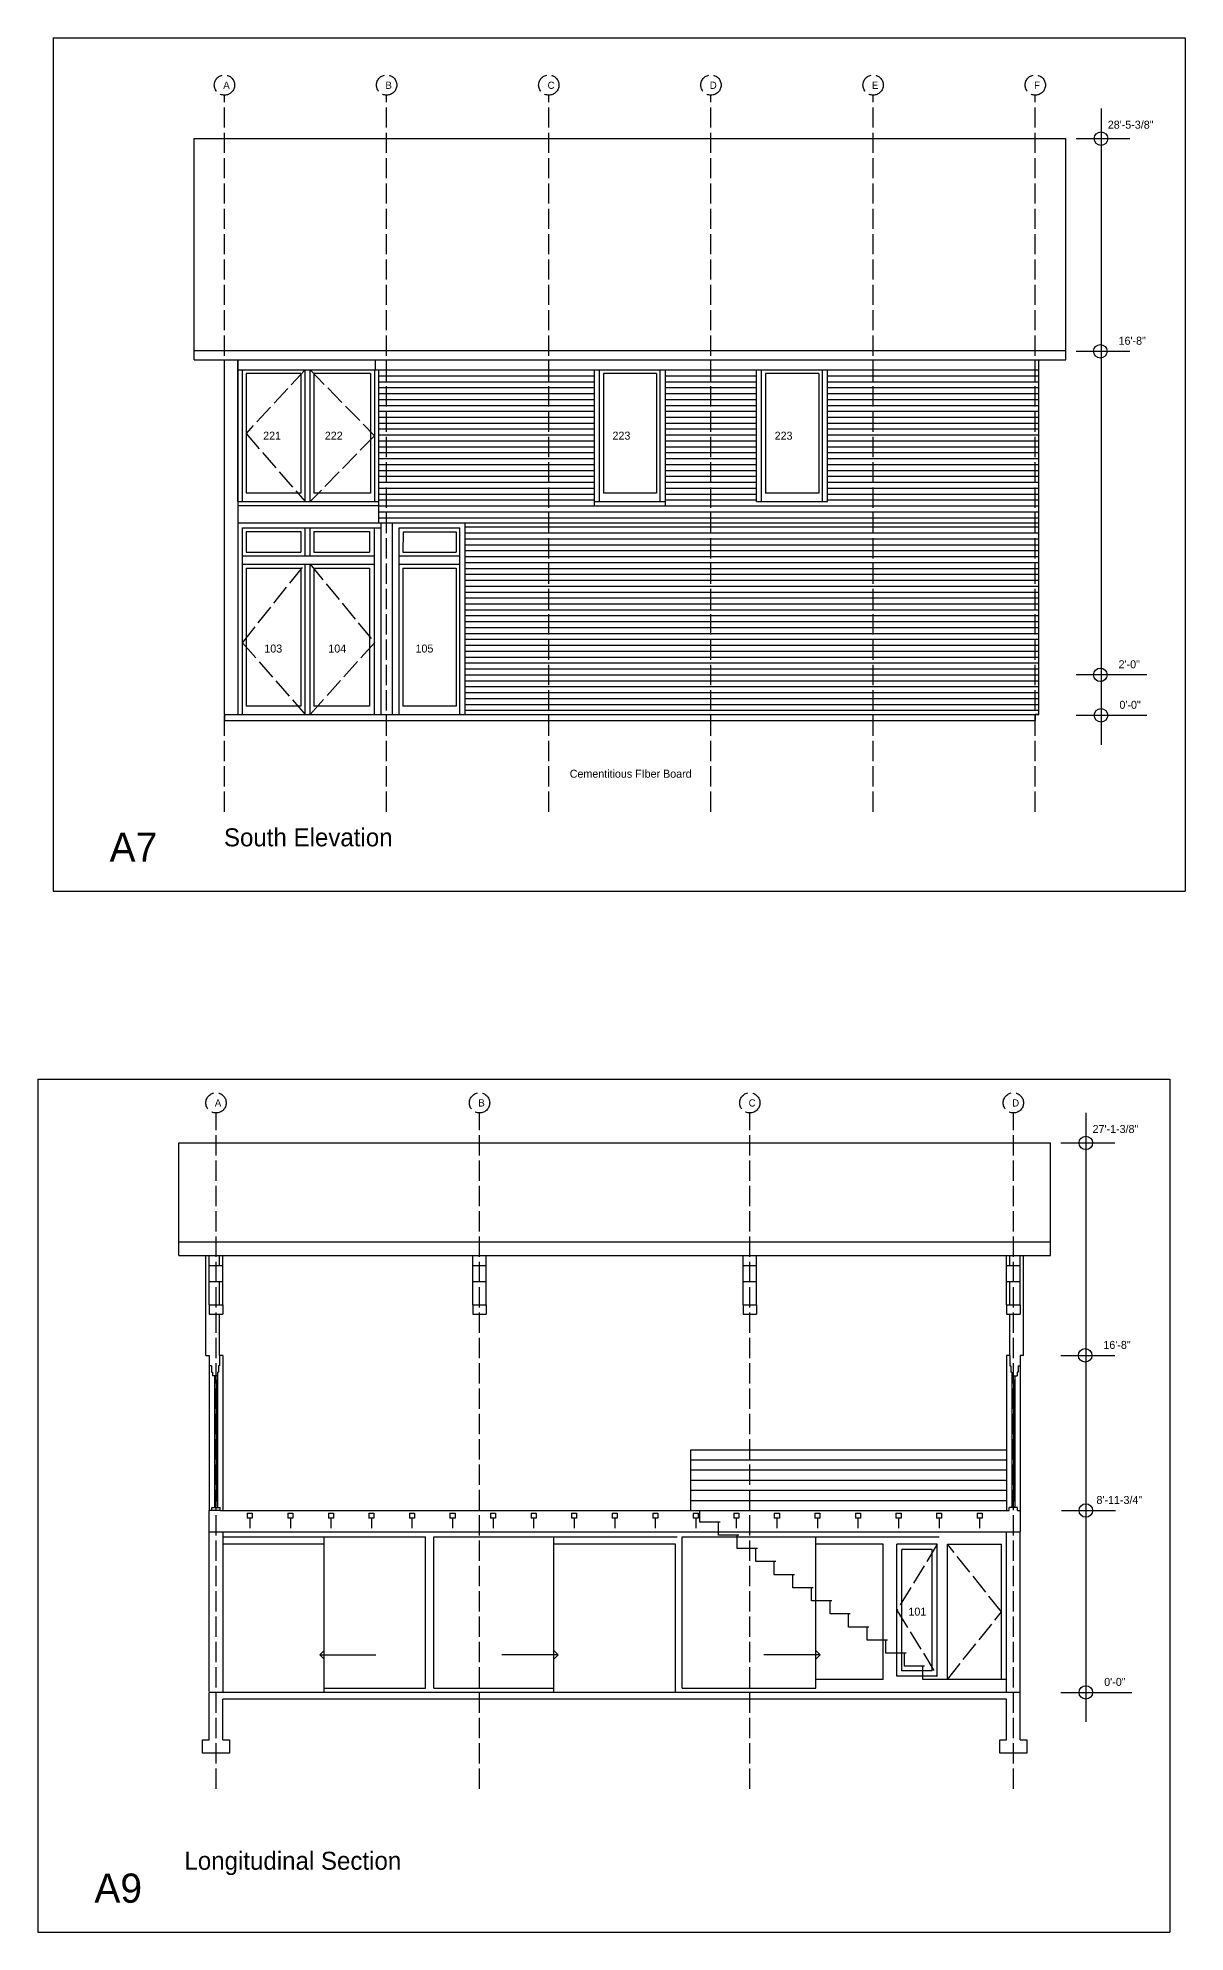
# Model space of a CAD drawing. Header units: inches. Extents: x 1267 to 6358, y -2516 to 3346.
# Drawn here: x 4638 to 5317, y -2516 to -1395 of the extents above; entities that cross this region are included whole.
import ezdxf

# ---------------------------------------------------------------- set-up
doc = ezdxf.new("R2010")
doc.units = ezdxf.units.IN
doc.header["$MEASUREMENT"] = 0
doc.linetypes.add('ACAD_ISO02W100', pattern=[15, 12, -3])
for name, color, linetype in [('const', 7, 'Continuous'), ('e1', 7, 'Continuous'), ('e2', 251, 'Continuous'), ('glass', 172, 'Continuous'), ('glassSwing', 172, 'ACAD_ISO02W100'), ('grid', 252, 'ACAD_ISO02W100'), ('stairs', 140, 'Continuous'), ('walls', 7, 'Continuous')]:
    doc.layers.add(name, color=color, linetype=linetype)

msp = doc.modelspace()

# ---------------------------------------------------------------- linework, layer by layer
for p, q in [((4646.6, -1394.8), (4646.6, -1899.8)), ((4646.6, -1394.8), (5316.7, -1394.8)), ((5316.7, -1394.8), (5316.7, -1899.8)), ((4748, -1795.3), (4748, -1798.8)), ((5228, -1798.8), (5228, -1795.3)), ((4646.6, -1899.8), (5316.7, -1899.8)), ((4637.6, -2011.1), (5307.7, -2011.1)), ((4637.6, -2011.1), (4637.6, -2516.1)), ((5307.7, -2011.1), (5307.7, -2516.1)), ((4637.6, -2516.1), (5307.7, -2516.1))]:
    msp.add_line(p, q)
at = {"layer": 'e1'}
for p, q in [((4730, -1579.8), (5246, -1579.8)), ((4730, -1585.4), (5246, -1585.4)), ((4756, -1669.3), (4756, -1585.4)), ((4837.5, -1591.3), (4837.5, -1585.4)), ((4839.3, -1681.8), (4839.3, -1591.3)), ((4839.3, -1681.8), (5230, -1681.8)), ((4890.4, -1795.3), (4890.4, -1681.8)), ((4747, -2282), (4867, -2282)), ((4807, -2371.7), (4807, -2282)), ((4867, -2371.7), (4867, -2282)), ((4872, -2282), (5016, -2282)), ((4872, -2371.7), (4872, -2282)), ((4943, -2371.7), (4943, -2282)), ((5019, -2282), (5171, -2282)), ((5019, -2371.7), (5019, -2282)), ((5098, -2371.7), (5098, -2282)), ((4807, -2371.7), (4867, -2371.7)), ((4872, -2371.7), (4943, -2371.7)), ((5019, -2371.7), (5098, -2371.7))]:
    msp.add_line(p, q, dxfattribs=at)
at = {"layer": 'e2'}
for p, q in [((5266.9, -1436.6), (5266.9, -1813.2)), ((5252.2, -1454.4), (5284, -1454.4)), ((5252.2, -1580.2), (5284, -1580.2)), ((4756, -1585.4), (4756, -1795.3)), ((4756, -1591.3), (4904, -1591.3)), ((4758.6, -1669.3), (4758.6, -1591.3)), ((4795.7, -1669.3), (4795.7, -1591.3)), ((4798.7, -1669.3), (4798.7, -1591.3)), ((4836.8, -1591.3), (4836.8, -1669.3)), ((4904, -1591.3), (4944, -1591.3)), ((4944, -1591.3), (5230, -1591.3)), ((4967, -1671.8), (4967, -1591.3)), ((4970, -1669.3), (4970, -1591.3)), ((5006, -1669.3), (5006, -1591.3)), ((5009, -1671.8), (5009, -1591.3)), ((5063, -1669.3), (5063, -1591.3)), ((5066, -1669.3), (5066, -1591.3)), ((5102, -1669.3), (5102, -1591.3)), ((5105, -1669.3), (5105, -1591.3)), ((4760.8, -1593.5), (4760.8, -1664.3)), ((4793.2, -1593.5), (4760.8, -1593.5)), ((4793.2, -1593.5), (4793.2, -1664.3)), ((4800.9, -1593.5), (4800.9, -1664.3)), ((4834.5, -1593.5), (4800.9, -1593.5)), ((4834.5, -1593.5), (4834.5, -1664.3)), ((4839.3, -1594.8), (4967, -1594.8)), ((4839.3, -1598.3), (4967, -1598.3)), ((4839.3, -1601.8), (4967, -1601.8)), ((4972.3, -1593.5), (4972.3, -1664.3)), ((5003.8, -1593.5), (4972.3, -1593.5)), ((5003.8, -1593.5), (5003.8, -1664.3)), ((5009, -1594.8), (5063, -1594.8)), ((5009, -1598.3), (5063, -1598.3)), ((5009, -1601.8), (5063, -1601.8)), ((5068.3, -1593.5), (5068.3, -1664.3)), ((5099.8, -1593.5), (5068.3, -1593.5)), ((5099.8, -1593.5), (5099.8, -1664.3)), ((5105, -1594.8), (5230, -1594.8)), ((5105, -1598.3), (5230, -1598.3)), ((5105, -1601.8), (5230, -1601.8)), ((4839.3, -1605.3), (4967, -1605.3)), ((4839.3, -1608.8), (4967, -1608.8)), ((4839.3, -1612.3), (4967, -1612.3)), ((5009, -1605.3), (5063, -1605.3)), ((5009, -1608.8), (5063, -1608.8)), ((5009, -1612.3), (5063, -1612.3)), ((5105, -1605.3), (5230, -1605.3)), ((5105, -1608.8), (5230, -1608.8)), ((5105, -1612.3), (5230, -1612.3)), ((4839.3, -1615.8), (4967, -1615.8)), ((4839.3, -1619.3), (4967, -1619.3)), ((4839.3, -1622.8), (4967, -1622.8)), ((5009, -1615.8), (5063, -1615.8)), ((5009, -1619.3), (5063, -1619.3)), ((5009, -1622.8), (5063, -1622.8)), ((5105, -1615.8), (5230, -1615.8)), ((5105, -1619.3), (5230, -1619.3)), ((5105, -1622.8), (5230, -1622.8)), ((4839.3, -1626.3), (4967, -1626.3)), ((4839.3, -1629.8), (4967, -1629.8)), ((4839.3, -1633.3), (4967, -1633.3)), ((4839.3, -1636.8), (4967, -1636.8)), ((5009, -1626.3), (5063, -1626.3)), ((5009, -1629.8), (5063, -1629.8)), ((5009, -1633.3), (5063, -1633.3)), ((5009, -1636.8), (5063, -1636.8)), ((5105, -1626.3), (5230, -1626.3)), ((5105, -1629.8), (5230, -1629.8)), ((5105, -1633.3), (5230, -1633.3)), ((5105, -1636.8), (5230, -1636.8)), ((4839.3, -1640.3), (4967, -1640.3)), ((4839.3, -1643.8), (4967, -1643.8)), ((4839.3, -1647.3), (4967, -1647.3)), ((5009, -1640.3), (5063, -1640.3)), ((5009, -1643.8), (5063, -1643.8)), ((5009, -1647.3), (5063, -1647.3)), ((5105, -1640.3), (5230, -1640.3)), ((5105, -1643.8), (5230, -1643.8)), ((5105, -1647.3), (5230, -1647.3)), ((4839.3, -1650.8), (4967, -1650.8)), ((4839.3, -1654.3), (4967, -1654.3)), ((4839.3, -1657.8), (4967, -1657.8)), ((5009, -1650.8), (5063, -1650.8)), ((5009, -1654.3), (5063, -1654.3)), ((5009, -1657.8), (5063, -1657.8)), ((5105, -1650.8), (5230, -1650.8)), ((5105, -1654.3), (5230, -1654.3)), ((5105, -1657.8), (5230, -1657.8)), ((4756, -1669.3), (4839.3, -1669.3)), ((4793.2, -1664.3), (4760.8, -1664.3)), ((4834.5, -1664.3), (4800.9, -1664.3)), ((4839.3, -1661.3), (4967, -1661.3)), ((4839.3, -1664.8), (4967, -1664.8)), ((4839.3, -1668.3), (4967, -1668.3)), ((4967, -1669.3), (5009, -1669.3)), ((5003.8, -1664.3), (4972.3, -1664.3)), ((5009, -1661.3), (5063, -1661.3)), ((5009, -1664.8), (5063, -1664.8)), ((5009, -1668.3), (5063, -1668.3)), ((5063, -1669.3), (5105, -1669.3)), ((5099.8, -1664.3), (5068.3, -1664.3)), ((5105, -1661.3), (5230, -1661.3)), ((5105, -1664.8), (5230, -1664.8)), ((5105, -1668.3), (5230, -1668.3)), ((4839.3, -1671.8), (4756, -1671.8)), ((4756, -1681.8), (4839.3, -1681.8)), ((4839.3, -1671.8), (5009, -1671.8)), ((4839.3, -1675.3), (5230, -1675.3)), ((4839.3, -1678.8), (5230, -1678.8)), ((4840.8, -1795.3), (4840.8, -1681.8)), ((4847.3, -1681.8), (4847.3, -1795.3)), ((5009, -1671.8), (5230, -1671.8)), ((4758.6, -1795.3), (4758.6, -1684.8)), ((4758.6, -1684.8), (4840.8, -1684.8)), ((4760.8, -1687), (4760.8, -1699.2)), ((4760.8, -1687), (4793.2, -1687)), ((4793.2, -1687), (4793.2, -1699.2)), ((4795.7, -1701.4), (4795.7, -1684.8)), ((4798.7, -1701.4), (4798.7, -1684.8)), ((4800.9, -1687), (4833.8, -1687)), ((4800.9, -1687), (4800.9, -1699.2)), ((4833.8, -1687), (4833.8, -1699.2)), ((4836.8, -1795.3), (4836.8, -1684.8)), ((4851.4, -1795.3), (4851.4, -1684.8)), ((4851.4, -1684.8), (4887.4, -1684.8)), ((4853.7, -1687.1), (4853.6, -1699.2)), ((4853.7, -1687.1), (4885.2, -1687.1)), ((4885.2, -1687.1), (4885.1, -1699.2)), ((4887.4, -1795.3), (4887.4, -1684.8)), ((4890.4, -1684.3), (5230, -1684.3)), ((4890.4, -1687.8), (5230, -1687.8)), ((4890.4, -1691.3), (5230, -1691.3)), ((4758.6, -1701.4), (4836.8, -1701.4)), ((4760.8, -1699.2), (4793.2, -1699.2)), ((4800.9, -1699.2), (4833.8, -1699.2)), ((4851.4, -1701.4), (4887.4, -1701.4)), ((4853.6, -1699.2), (4885.1, -1699.2)), ((4890.4, -1694.8), (5230, -1694.8)), ((4890.4, -1698.3), (5230, -1698.3)), ((4890.4, -1701.8), (5230, -1701.8)), ((4758.6, -1706.3), (4836.8, -1706.3)), ((4760.8, -1708.6), (4760.8, -1790.3)), ((4760.8, -1708.6), (4793.2, -1708.6)), ((4793.2, -1708.6), (4793.2, -1790.3)), ((4795.7, -1795.3), (4795.7, -1706.3)), ((4798.7, -1795.3), (4798.7, -1706.3)), ((4800.9, -1708.6), (4800.9, -1790.3)), ((4800.9, -1708.6), (4833.8, -1708.6)), ((4833.8, -1708.6), (4833.8, -1790.3)), ((4851.4, -1706.3), (4887.4, -1706.3)), ((4853.6, -1708.6), (4853.6, -1790.3)), ((4853.6, -1708.6), (4885.1, -1708.6)), ((4885.1, -1708.6), (4885.1, -1790.3)), ((4890.4, -1705.3), (5230, -1705.3)), ((4890.4, -1708.8), (5230, -1708.8)), ((4890.4, -1712.3), (5230, -1712.3)), ((4890.4, -1715.8), (5230, -1715.8)), ((4890.4, -1719.3), (5230, -1719.3)), ((4890.4, -1722.8), (5230, -1722.8)), ((4890.4, -1726.3), (5230, -1726.3)), ((4890.4, -1729.8), (5230, -1729.8)), ((4890.4, -1733.3), (5230, -1733.3)), ((4890.4, -1736.8), (5230, -1736.8)), ((4890.4, -1740.3), (5230, -1740.3)), ((4890.4, -1743.8), (5230, -1743.8)), ((4890.4, -1747.3), (5230, -1747.3)), ((4890.4, -1750.8), (5230, -1750.8)), ((4890.4, -1754.3), (5230, -1754.3)), ((4890.4, -1757.8), (5230, -1757.8)), ((4890.4, -1761.3), (5230, -1761.3)), ((4890.4, -1764.8), (5230, -1764.8)), ((4890.4, -1768.3), (5230, -1768.3)), ((4890.4, -1771.8), (5230, -1771.8)), ((4890.4, -1775.3), (5230, -1775.3)), ((4890.4, -1778.8), (5230, -1778.8)), ((4890.4, -1782.3), (5230, -1782.3)), ((5252.2, -1771.7), (5294.1, -1771.7)), ((4793.2, -1790.3), (4760.8, -1790.3)), ((4833.8, -1790.3), (4800.9, -1790.3)), ((4885.1, -1790.3), (4853.6, -1790.3)), ((4890.4, -1785.8), (5230, -1785.8)), ((4890.4, -1789.3), (5230, -1789.3)), ((4890.4, -1792.8), (5230, -1792.8)), ((4748, -1795.3), (5230, -1795.3)), ((4748, -1795.3), (4748, -1798.8)), ((5228, -1795.3), (5228, -1798.8)), ((5252.2, -1795.8), (5294.1, -1795.8)), ((5257.9, -2031.1), (5257.9, -2391.7)), ((5243.2, -2048.9), (5275, -2048.9)), ((4739, -2121.4), (4739, -2115.5)), ((4747, -2121.4), (4747, -2115.5)), ((4895, -2121.4), (4895, -2115.5)), ((4903, -2121.4), (4903, -2115.5)), ((5055, -2121.4), (5055, -2115.5)), ((5063, -2121.4), (5063, -2115.5)), ((5211, -2121.4), (5211, -2115.5)), ((5219, -2121.4), (5219, -2115.5)), ((4739, -2144.7), (4739, -2130.9)), ((4747, -2144.7), (4747, -2130.9)), ((4895, -2144.7), (4895, -2130.9)), ((4903, -2144.7), (4903, -2130.9)), ((5055, -2144.7), (5055, -2130.9)), ((5063, -2144.7), (5063, -2130.9)), ((5211, -2144.7), (5211, -2130.9)), ((5219, -2144.7), (5219, -2130.9)), ((4747, -2174.7), (4745, -2174.7)), ((4747, -2174.7), (4747, -2266.5)), ((5211, -2174.7), (5211, -2266.5)), ((5213, -2174.7), (5211, -2174.7)), ((5243.2, -2174.7), (5275, -2174.7)), ((4739, -2180.8), (4739, -2266.5)), ((5219, -2180.8), (5219, -2266.5)), ((4742.2, -2189.3), (4742.2, -2260.7)), ((4743.9, -2189.3), (4743.9, -2260.7)), ((5214.2, -2189.3), (5214.2, -2260.7)), ((5215.9, -2189.3), (5215.9, -2260.7)), ((5243.6, -2266.5), (5275.4, -2266.5)), ((4739, -2373.7), (4739, -2279.2)), ((4747, -2279.2), (4747, -2374.2)), ((4807, -2286.5), (4747, -2286.5)), ((4807, -2374.2), (4807, -2286.5)), ((4943, -2374.2), (4943, -2286.5)), ((5015, -2286.5), (4943, -2286.5)), ((5015, -2374.2), (5015, -2286.5)), ((5098, -2366.5), (5098, -2286.5)), ((5138, -2286.5), (5098, -2286.5)), ((5138, -2366.5), (5138, -2286.5)), ((5170, -2286.5), (5146, -2286.5)), ((5146, -2364.5), (5146, -2286.5)), ((5170, -2364.5), (5170, -2286.5)), ((5176, -2366.5), (5176, -2286.5)), ((5176, -2286.5), (5208, -2286.5)), ((5208, -2366.5), (5208, -2286.5)), ((5211, -2374.2), (5211, -2279.2)), ((5219, -2374.2), (5219, -2279.2)), ((5167, -2289.5), (5149, -2289.5)), ((5149, -2361.5), (5149, -2289.5)), ((5167, -2361.5), (5167, -2289.5)), ((5170, -2364.5), (5146, -2364.5)), ((5167, -2361.5), (5149, -2361.5)), ((5138, -2366.5), (5098, -2366.5)), ((5243.2, -2374.2), (5285.1, -2374.2))]:
    msp.add_line(p, q, dxfattribs=at)
for centre in [(5266.9, -1454.4), (5266.5, -1580.3), (5266.5, -1771.8), (5266.9, -1795.8), (5257.9, -2048.9), (5257.5, -2174.7), (5257.9, -2266.5), (5257.9, -2374.2)]:
    msp.add_circle(centre, 4, dxfattribs=at)
at = {"layer": 'glass'}
for p, q in [((4743, -2189.3), (4743, -2260.7)), ((5215, -2189.3), (5215, -2260.7))]:
    msp.add_line(p, q, dxfattribs=at)
at = {"layer": 'glassSwing'}
for p, q in [((4795.7, -1591.3), (4760.8, -1628.9)), ((4798.7, -1591.3), (4836.8, -1630.3)), ((4760.8, -1628.9), (4795.7, -1669.3)), ((4836.8, -1630.3), (4798.7, -1669.3)), ((4758.6, -1752.8), (4795.7, -1706.3)), ((4798.7, -1706.3), (4836.8, -1752.8)), ((4758.6, -1752.8), (4795.7, -1795.3)), ((4798.7, -1795.3), (4836.8, -1752.8)), ((5170, -2286.5), (5146, -2325.5)), ((5208, -2326.5), (5176, -2286.5)), ((5146, -2325.5), (5170, -2364.5)), ((5176, -2366.5), (5208, -2326.5))]:
    msp.add_line(p, q, dxfattribs=at)
at = {"layer": 'grid'}
for p, q in [((4748, -1852.9), (4748, -1428.7)), ((4844, -1852.9), (4844, -1428.7)), ((4940, -1852.9), (4940, -1428.7)), ((5036, -1852.9), (5036, -1428.7)), ((5132, -1852.9), (5132, -1428.7)), ((5228, -1852.9), (5228, -1428.7)), ((4743, -2431.3), (4743, -2031.2)), ((4899, -2431.3), (4899, -2031.2)), ((5059, -2431.3), (5059, -2031.2)), ((5215, -2431.3), (5215, -2031.2))]:
    msp.add_line(p, q, dxfattribs=at)
for centre in [(4748, -1422.7), (4844, -1422.7), (4940, -1422.7), (5036, -1422.7), (5132, -1422.7), (5228, -1422.7), (4743, -2025.2), (4899, -2025.2), (5059, -2025.2), (5215, -2025.2)]:
    msp.add_circle(centre, 6, dxfattribs=at)
at = {"layer": 'stairs'}
for p, q in [((5024, -2230.5), (5211, -2230.5)), ((5024, -2266.5), (5024, -2230.5)), ((5024, -2236.5), (5211, -2236.5)), ((5024, -2242.5), (5211, -2242.5)), ((5024, -2248.5), (5211, -2248.5)), ((5024, -2254.5), (5211, -2254.5)), ((5024, -2260.5), (5211, -2260.5)), ((5029.5, -2273.5), (5029.5, -2266.5)), ((5041.5, -2273.5), (5029.5, -2273.5)), ((5040.5, -2281.2), (5040.5, -2273.5)), ((5052.5, -2281.2), (5040.5, -2281.2)), ((5051.5, -2289), (5051.5, -2281.2)), ((5063.5, -2289), (5051.5, -2289)), ((5062.5, -2296.7), (5062.5, -2289)), ((5074.5, -2296.7), (5062.5, -2296.7)), ((5073.5, -2304.5), (5073.5, -2296.7)), ((5085.5, -2304.5), (5073.5, -2304.5)), ((5084.5, -2312.2), (5084.5, -2304.5)), ((5096.5, -2312.2), (5084.5, -2312.2)), ((5095.5, -2320), (5095.5, -2312.2)), ((5107.5, -2320), (5095.5, -2320)), ((5106.5, -2327.7), (5106.5, -2320)), ((5118.5, -2327.7), (5106.5, -2327.7)), ((5117.5, -2335.5), (5117.5, -2327.7)), ((5129.5, -2335.5), (5117.5, -2335.5)), ((5128.5, -2343.2), (5128.5, -2335.5)), ((5140.5, -2343.2), (5128.5, -2343.2)), ((5139.5, -2351), (5139.5, -2343.2)), ((4804.4, -2352), (4807, -2349.3)), ((4804.4, -2352), (4807, -2354.6)), ((4804.4, -2352), (4837.7, -2352)), ((4945.6, -2352), (4912.3, -2352)), ((4945.6, -2352), (4943, -2349.3)), ((4945.6, -2352), (4943, -2354.6)), ((5100.6, -2352), (5067.3, -2352)), ((5100.6, -2352), (5098, -2349.3)), ((5100.6, -2352), (5098, -2354.6)), ((5151.5, -2351), (5139.5, -2351)), ((5150.5, -2358.7), (5150.5, -2351)), ((5162.5, -2358.7), (5150.5, -2358.7)), ((5161.5, -2366.5), (5161.5, -2358.7)), ((5211, -2366.5), (5161.5, -2366.5))]:
    msp.add_line(p, q, dxfattribs=at)
at = {"layer": 'walls'}
for p, q in [((4730, -1454.4), (5246, -1454.4)), ((4730, -1585.4), (4730, -1454.4)), ((5246, -1585.4), (5246, -1454.4)), ((4748, -1795.3), (4748, -1585.4)), ((5230, -1795.3), (5230, -1585.4)), ((4748, -1798.8), (5228, -1798.8)), ((5230, -1795.3), (5228, -1795.3)), ((4721, -2048.9), (5237, -2048.9)), ((4721, -2115.5), (4721, -2048.9)), ((5237, -2115.5), (5237, -2048.9)), ((4721, -2107.5), (5237, -2107.5)), ((4721, -2115.5), (5237, -2115.5)), ((4737, -2174.7), (4737, -2115.5)), ((4745, -2121.4), (4745, -2115.5)), ((5213, -2121.4), (5213, -2115.5)), ((5221, -2174.7), (5221, -2115.5)), ((4739, -2121.4), (4747, -2121.4)), ((4739, -2130.9), (4739, -2121.4)), ((4747, -2130.9), (4747, -2121.4)), ((4895, -2130.9), (4895, -2121.4)), ((4895, -2121.4), (4903, -2121.4)), ((4903, -2130.9), (4903, -2121.4)), ((5055, -2130.9), (5055, -2121.4)), ((5055, -2121.4), (5063, -2121.4)), ((5063, -2130.9), (5063, -2121.4)), ((5211, -2130.9), (5211, -2121.4)), ((5211, -2121.4), (5219, -2121.4)), ((5219, -2130.9), (5219, -2121.4)), ((4739, -2130.9), (4747, -2130.9)), ((4745, -2144.7), (4745, -2130.9)), ((4895, -2130.9), (4903, -2130.9)), ((5055, -2130.9), (5063, -2130.9)), ((5211, -2130.9), (5219, -2130.9)), ((5213, -2144.7), (5213, -2130.9)), ((4739, -2144.7), (4747, -2144.7)), ((4739, -2144.7), (4739, -2150.2)), ((4739, -2150.2), (4747, -2150.2)), ((4745, -2174.7), (4745, -2150.2)), ((4747, -2144.7), (4747, -2150.2)), ((4895, -2144.7), (4895, -2150.2)), ((4895, -2144.7), (4903, -2144.7)), ((4895, -2150.2), (4903, -2150.2)), ((4903, -2144.7), (4903, -2150.2)), ((5055, -2144.7), (5055, -2150.2)), ((5055, -2144.7), (5063, -2144.7)), ((5055, -2150.2), (5063, -2150.2)), ((5063, -2144.7), (5063, -2150.2)), ((5211, -2144.7), (5211, -2150.2)), ((5211, -2144.7), (5219, -2144.7)), ((5211, -2150.2), (5219, -2150.2)), ((5213, -2174.7), (5213, -2150.2)), ((5219, -2144.7), (5219, -2150.2)), ((4737, -2174.7), (4739, -2174.7)), ((4739, -2174.7), (4739, -2180.8)), ((4745, -2174.7), (4745, -2180.8)), ((5213, -2174.7), (5213, -2180.8)), ((5221, -2174.7), (5219, -2174.7)), ((5219, -2174.7), (5219, -2180.8)), ((4740.3, -2180.8), (4739, -2180.8)), ((4740.3, -2180.8), (4740.3, -2184.7)), ((4740.3, -2184.7), (4740.9, -2184.7)), ((4740.9, -2184.7), (4740.9, -2186.8)), ((4743.9, -2184.7), (4743.9, -2186.8)), ((4743.9, -2184.7), (4744.5, -2184.7)), ((4745, -2180.8), (4744.5, -2180.8)), ((4744.5, -2180.8), (4744.5, -2184.7)), ((5213, -2180.8), (5213.5, -2180.8)), ((5213.5, -2180.8), (5213.5, -2184.7)), ((5214.2, -2184.7), (5213.5, -2184.7)), ((5214.2, -2184.7), (5214.2, -2186.8)), ((5217.8, -2184.7), (5217.2, -2184.7)), ((5217.2, -2184.7), (5217.2, -2186.8)), ((5217.8, -2180.8), (5217.8, -2184.7)), ((5217.8, -2180.8), (5219, -2180.8)), ((4743.9, -2186.8), (4740.9, -2186.8)), ((4742.2, -2186.8), (4742.2, -2189.3)), ((4742.2, -2189.3), (4743.9, -2189.3)), ((4743.9, -2186.8), (4743.9, -2189.3)), ((5214.2, -2186.8), (5214.2, -2189.3)), ((5214.2, -2186.8), (5217.2, -2186.8)), ((5215.9, -2189.3), (5214.2, -2189.3)), ((5215.9, -2186.8), (5215.9, -2189.3)), ((4740.5, -2264.7), (4745.5, -2264.7)), ((4740.5, -2266.5), (4740.5, -2264.7)), ((4742.2, -2260.7), (4743.9, -2260.7)), ((4742.2, -2260.7), (4742.2, -2264.7)), ((4743.9, -2260.7), (4742.2, -2260.7)), ((4743.9, -2260.7), (4743.9, -2264.7)), ((4745.5, -2266.5), (4745.5, -2264.7)), ((5217.5, -2264.7), (5212.5, -2264.7)), ((5212.5, -2266.5), (5212.5, -2264.7)), ((5214.2, -2260.7), (5214.2, -2264.7)), ((5214.2, -2260.7), (5215.9, -2260.7)), ((5215.9, -2260.7), (5214.2, -2260.7)), ((5215.9, -2260.7), (5215.9, -2264.7)), ((5217.5, -2266.5), (5217.5, -2264.7)), ((4745.5, -2266.5), (4739, -2266.5)), ((4739, -2279.2), (4739, -2266.5)), ((4745.5, -2266.5), (5212.5, -2266.5)), ((4761.5, -2268), (4764.5, -2268)), ((4761.5, -2268), (4761.5, -2271)), ((4764.5, -2271), (4761.5, -2271)), ((4763, -2271), (4763, -2277)), ((4764.5, -2268), (4764.5, -2271)), ((4785.5, -2268), (4788.5, -2268)), ((4785.5, -2268), (4785.5, -2271)), ((4788.5, -2271), (4785.5, -2271)), ((4787, -2271), (4787, -2277)), ((4788.5, -2268), (4788.5, -2271)), ((4809.5, -2268), (4812.5, -2268)), ((4809.5, -2268), (4809.5, -2271)), ((4812.5, -2271), (4809.5, -2271)), ((4811, -2271), (4811, -2277)), ((4812.5, -2268), (4812.5, -2271)), ((4833.5, -2268), (4836.5, -2268)), ((4833.5, -2268), (4833.5, -2271)), ((4836.5, -2271), (4833.5, -2271)), ((4835, -2271), (4835, -2277)), ((4836.5, -2268), (4836.5, -2271)), ((4857.5, -2268), (4860.5, -2268)), ((4857.5, -2268), (4857.5, -2271)), ((4860.5, -2271), (4857.5, -2271)), ((4859, -2271), (4859, -2277)), ((4860.5, -2268), (4860.5, -2271)), ((4881.5, -2268), (4884.5, -2268)), ((4881.5, -2268), (4881.5, -2271)), ((4884.5, -2271), (4881.5, -2271)), ((4883, -2271), (4883, -2277)), ((4884.5, -2268), (4884.5, -2271)), ((4905.5, -2268), (4908.5, -2268)), ((4905.5, -2268), (4905.5, -2271)), ((4908.5, -2271), (4905.5, -2271)), ((4907, -2271), (4907, -2277)), ((4908.5, -2268), (4908.5, -2271)), ((4929.5, -2268), (4932.5, -2268)), ((4929.5, -2268), (4929.5, -2271)), ((4932.5, -2271), (4929.5, -2271)), ((4931, -2271), (4931, -2277)), ((4932.5, -2268), (4932.5, -2271)), ((4953.5, -2268), (4956.5, -2268)), ((4953.5, -2268), (4953.5, -2271)), ((4956.5, -2271), (4953.5, -2271)), ((4955, -2271), (4955, -2277)), ((4956.5, -2268), (4956.5, -2271)), ((4977.5, -2268), (4980.5, -2268)), ((4977.5, -2268), (4977.5, -2271)), ((4980.5, -2271), (4977.5, -2271)), ((4979, -2271), (4979, -2277)), ((4980.5, -2268), (4980.5, -2271)), ((5001.5, -2268), (5004.5, -2268)), ((5001.5, -2268), (5001.5, -2271)), ((5004.5, -2271), (5001.5, -2271)), ((5003, -2271), (5003, -2277)), ((5004.5, -2268), (5004.5, -2271)), ((5025.5, -2268), (5028.5, -2268)), ((5025.5, -2268), (5025.5, -2271)), ((5028.5, -2271), (5025.5, -2271)), ((5027, -2271), (5027, -2277)), ((5028.5, -2268), (5028.5, -2271)), ((5049.5, -2268), (5052.5, -2268)), ((5049.5, -2268), (5049.5, -2271)), ((5052.5, -2271), (5049.5, -2271)), ((5051, -2271), (5051, -2277)), ((5052.5, -2268), (5052.5, -2271)), ((5073.5, -2268), (5076.5, -2268)), ((5073.5, -2268), (5073.5, -2271)), ((5076.5, -2271), (5073.5, -2271)), ((5075, -2271), (5075, -2277)), ((5076.5, -2268), (5076.5, -2271)), ((5097.5, -2268), (5100.5, -2268)), ((5097.5, -2268), (5097.5, -2271)), ((5100.5, -2271), (5097.5, -2271)), ((5099, -2271), (5099, -2277)), ((5100.5, -2268), (5100.5, -2271)), ((5121.5, -2268), (5124.5, -2268)), ((5121.5, -2268), (5121.5, -2271)), ((5124.5, -2271), (5121.5, -2271)), ((5123, -2271), (5123, -2277)), ((5124.5, -2268), (5124.5, -2271)), ((5145.5, -2268), (5148.5, -2268)), ((5145.5, -2268), (5145.5, -2271)), ((5148.5, -2271), (5145.5, -2271)), ((5147, -2271), (5147, -2277)), ((5148.5, -2268), (5148.5, -2271)), ((5169.5, -2268), (5172.5, -2268)), ((5169.5, -2268), (5169.5, -2271)), ((5172.5, -2271), (5169.5, -2271)), ((5171, -2271), (5171, -2277)), ((5172.5, -2268), (5172.5, -2271)), ((5193.5, -2268), (5196.5, -2268)), ((5193.5, -2268), (5193.5, -2271)), ((5196.5, -2271), (5193.5, -2271)), ((5195, -2271), (5195, -2277)), ((5196.5, -2268), (5196.5, -2271)), ((5217.5, -2266.5), (5219, -2266.5)), ((5219, -2266.5), (5219, -2279.2)), ((4739, -2279.2), (5219, -2279.2)), ((5219, -2374.2), (4739, -2374.2)), ((4739, -2402.2), (4739, -2374.2)), ((5219, -2402.2), (5219, -2374.2)), ((5211, -2378.2), (4747, -2378.2)), ((4747, -2402.2), (4747, -2378.2)), ((5211, -2402.2), (5211, -2378.2)), ((4735, -2402.2), (4739, -2402.2)), ((4735, -2410.2), (4735, -2402.2)), ((4751, -2410.2), (4735, -2410.2)), ((4747, -2402.2), (4751, -2402.2)), ((4751, -2402.2), (4751, -2410.2)), ((5207, -2410.2), (5207, -2402.2)), ((5207, -2402.2), (5211, -2402.2)), ((5223, -2410.2), (5207, -2410.2)), ((5219, -2402.2), (5223, -2402.2)), ((5223, -2402.2), (5223, -2410.2))]:
    msp.add_line(p, q, dxfattribs=at)

# ---------------------------------------------------------------- texts
at = {"layer": 'const', "attachment_point": 1}
for s, insert, char_height, width in [('A', (4747.3, -1420.7), 4.26, 1625.197), ('B', (4843.3, -1420.7), 4.26, 1625.197), ('C', (4939.3, -1420.7), 4.26, 1625.197), ('D', (5035.3, -1420.7), 4.26, 1625.197), ('E', (5131.3, -1420.7), 4.26, 1625.197), ('F', (5227.3, -1420.7), 4.26, 1625.197), ('28\'-5-3/8"', (5270.9, -1443.8), 4.74, 1805.775), ('16\'-8"', (5277.3, -1571.7), 4.74, 1805.775), ('221', (4770.9, -1627.9), 4.74, 1805.775), ('222', (4807.4, -1627.9), 4.74, 1805.775), ('223', (4977.7, -1627.9), 4.74, 1805.775), ('223', (5073.7, -1627.9), 4.74, 1805.775), ('103', (4771.6, -1753.9), 4.74, 1805.775), ('104', (4809.5, -1753.9), 4.74, 1805.775), ('105', (4861.1, -1753.9), 4.74, 1805.775), ('2\'-0"', (5277.3, -1763.2), 4.74, 1805.775), ('0\'-0"', (5277.8, -1787.2), 4.74, 1805.775), ('Cementitious FIber Board', (4952.4, -1828), 4.736, 1805.775), ('A7', (4680, -1865.2), 17.26, 6582.049), ('South Elevation', (4747.7, -1862.7), 10.656, 4062.993), ('A', (4742.3, -2023.1), 4.26, 1625.197), ('B', (4898.3, -2023.1), 4.26, 1625.197), ('C', (5058.3, -2023.1), 4.26, 1625.197), ('D', (5214.3, -2023.1), 4.26, 1625.197), ('27\'-1-3/8"', (5261.9, -2038.3), 4.74, 1805.775), ('16\'-8"', (5268.3, -2166.1), 4.74, 1805.775), ('8\'-11-3/4"', (5264.2, -2257.9), 4.74, 1805.775), ('101', (5152.9, -2324), 4.74, 1805.775), ('0\'-0"', (5268.8, -2365.6), 4.74, 1805.775), ('Longitudinal Section', (4724.3, -2468.5), 10.656, 4062.993), ('A9', (4671, -2481.4), 17.26, 6582.049)]:
    msp.add_mtext(s, dxfattribs=dict(at, insert=insert, char_height=char_height, width=width))

doc.saveas('drawing.dxf')
